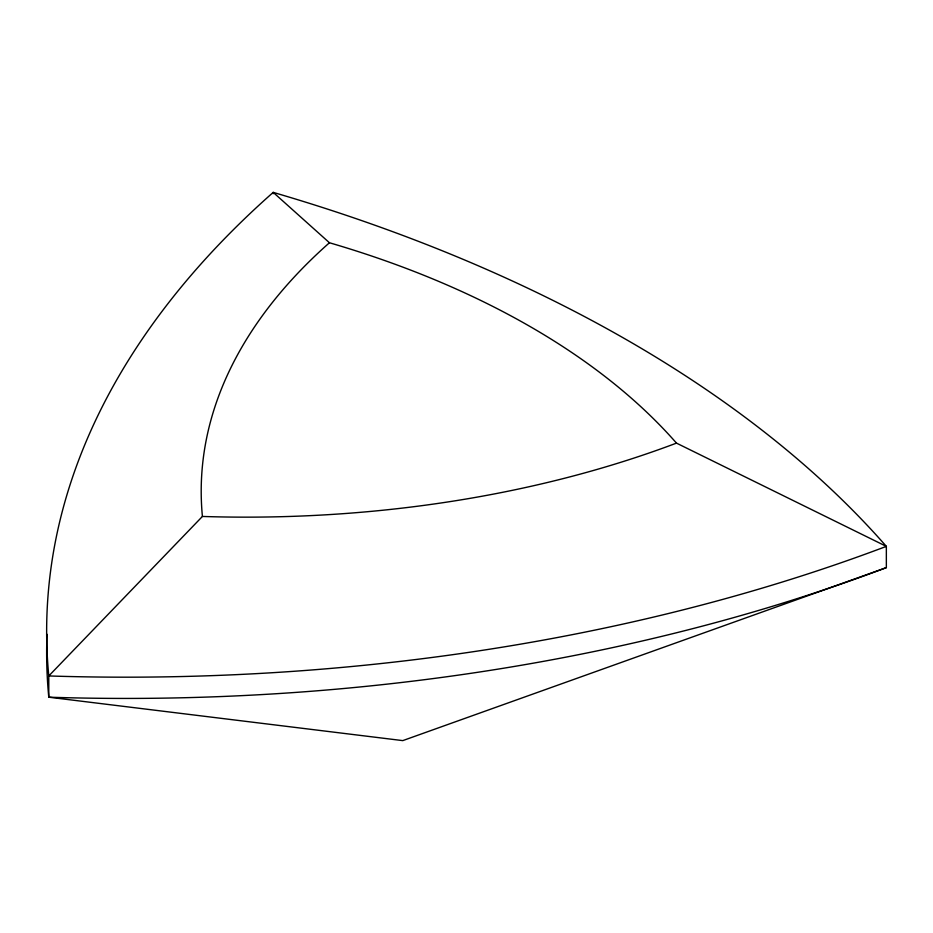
<?xml version="1.0" encoding="UTF-8"?>
<svg xmlns="http://www.w3.org/2000/svg" width="933" height="933" viewBox="0 0 933 933"><rect width="100%" height="100%" fill="white"/><g stroke="black" fill="none" stroke-linecap="round" stroke-linejoin="round"><path stroke-width="1.4" d="M329.442 242.755A786.507 454.079 0 0 0 202.414 516.45L48.784 675.947L48.784 697.196L402.776 740.615L886.35 567.626L886.35 546.376A1389.552 802.252 0 0 0 273.206 192.385A1389.552 802.252 0 0 0 48.784 675.947A1389.552 802.252 0 0 0 886.35 546.376L676.483 443.117A786.507 454.079 0 0 0 329.442 242.755L273.206 192.385L273.206 193.714M676.483 443.117A786.507 454.079 0 0 1 202.414 516.45M886.35 567.626A1389.552 802.252 0 0 1 48.784 697.196A1389.552 802.252 0 0 1 47.012 634.277"/></g></svg>
